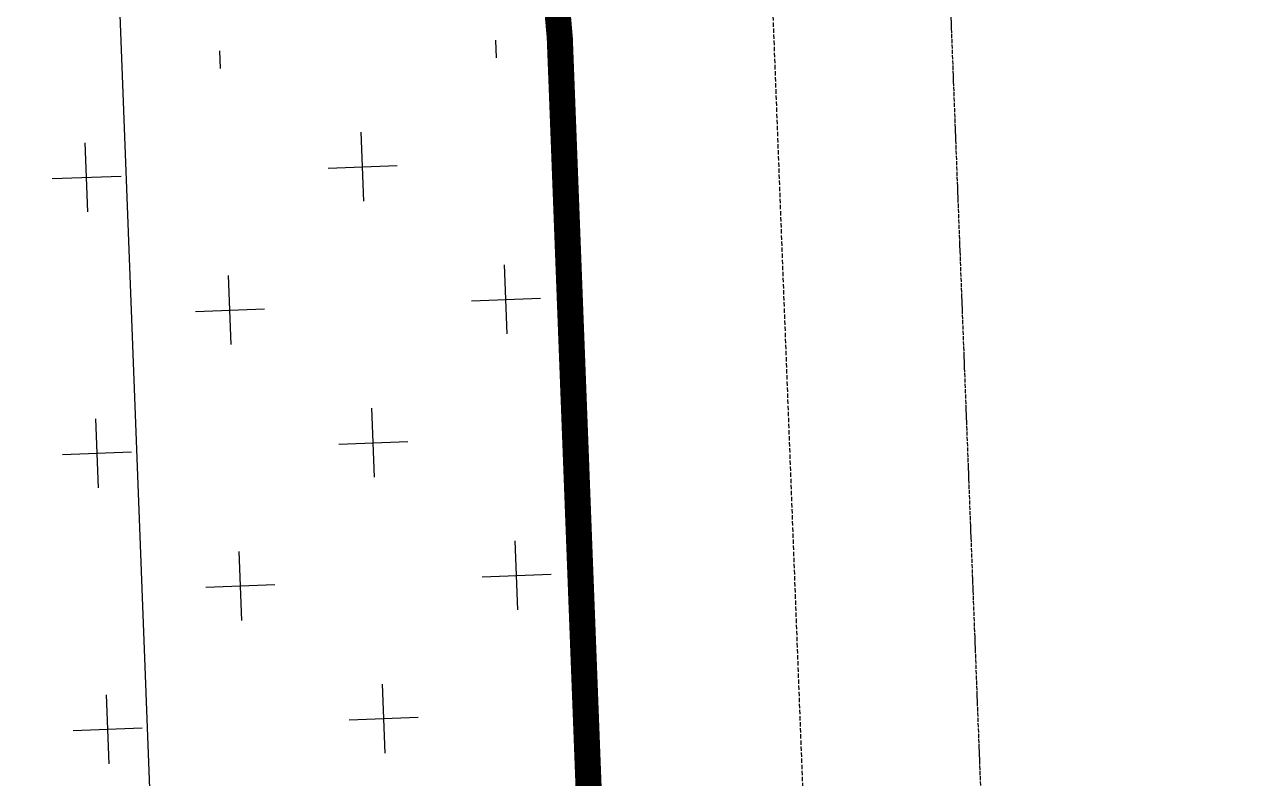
# Model space of a CAD drawing. Extents: x 60102 to 11003895, y 103457 to 3214550.
# Drawn here: x 10395067 to 10409222, y 2873525 to 2882190 of the extents above; entities that cross this region are included whole.
import ezdxf

# ---------------------------------------------------------------- set-up
doc = ezdxf.new("R2010")
doc.units = 0
doc.header["$LTSCALE"] = 10
for name, pattern in [('ACAD_ISO04W100', [30.5, 24, -3, 0.5, -3]), ('CENTER', [50.8, 31.75, -6.35, 6.35, -6.35]), ('DASH', [0.35, 0.25, -0.1])]:
    doc.linetypes.add(name, pattern=pattern)
for name, color, linetype in [('0-中心线', 1, 'CENTER'), ('0-围墙', 5, 'FENCELINE2'), ('0-新建道路', 4, 'CONTINUOUS'), ('0-用地红线', 1, 'CENTER'), ('0-绿化', 3, 'CONTINUOUS')]:
    doc.layers.add(name, color=color, linetype=linetype)
doc.linetypes.add('FENCELINE2', pattern='A,0.25,-0.1,[132,ltypeshp.shx,S=0.1,R=0,X=-0.1,Y=0],-0.1,1', length=1.45)

msp = doc.modelspace()

# ---------------------------------------------------------------- linework, layer by layer
at = {"layer": '0-中心线', "color": 0, "linetype": 'ACAD_ISO04W100', "ltscale": 0.2}
msp.add_lwpolyline([(10399704.901, 3038617.15), (10411721.411, 2725818.548)], dxfattribs=at)
at = {"layer": '0-围墙', "color": 0, "ltscale": 0.2}
msp.add_line((10395926.502, 2888369.889), (10405847.835, 2630110.313), dxfattribs=at)
at = {"layer": '0-新建道路', "color": 0, "linetype": 'DASH', "ltscale": 30, "const_width": 300}
msp.add_lwpolyline([(10388910.819, 2890574.309), (10391877.797, 2890688.289, -0.414213562), (10401216.653, 2882040.413), (10407397.473, 2721149.119)], format="xyb", dxfattribs=at)
at = {"layer": '0-用地红线', "color": 0, "linetype": 'DASH', "ltscale": 20}
msp.add_line((10395854.41, 3085625.952), (10413342.529, 2630397.353), dxfattribs=at)
at = {"layer": '0-绿化', "color": 0}
for p, q in [((10400491.159, 2881807.468), (10400483.292, 2882012.24)), ((10400491.159, 2881807.468), (10400483.292, 2882012.24)), ((10397318.499, 2881685.587), (10397310.633, 2881890.359)), ((10397318.499, 2881685.587), (10397310.633, 2881890.359)), ((10398965.77, 2880160.198), (10398935.299, 2880953.362)), ((10398965.77, 2880160.197), (10398935.299, 2880953.362)), ((10395793.11, 2880038.316), (10395762.64, 2880831.481)), ((10395793.11, 2880038.316), (10395762.64, 2880831.481)), ((10398553.952, 2880541.545), (10399347.117, 2880572.015)), ((10398553.952, 2880541.545), (10399347.117, 2880572.015)), ((10395381.292, 2880419.664), (10396174.457, 2880450.134)), ((10395381.292, 2880419.663), (10396174.457, 2880450.134)), ((10400613.04, 2878634.808), (10400582.57, 2879427.973)), ((10400613.04, 2878634.808), (10400582.57, 2879427.973)), ((10397440.38, 2878512.927), (10397409.91, 2879306.092)), ((10397440.38, 2878512.927), (10397409.91, 2879306.092)), ((10400201.223, 2879016.156), (10400994.387, 2879046.626)), ((10400201.223, 2879016.156), (10400994.387, 2879046.626)), ((10397028.563, 2878894.274), (10397821.728, 2878924.745)), ((10397028.563, 2878894.274), (10397821.728, 2878924.745)), ((10399087.651, 2876987.538), (10399057.181, 2877780.703)), ((10399087.651, 2876987.538), (10399057.181, 2877780.703)), ((10395914.991, 2876865.656), (10395884.521, 2877658.821)), ((10395914.991, 2876865.656), (10395884.521, 2877658.821)), ((10398675.833, 2877368.885), (10399468.998, 2877399.355)), ((10398675.833, 2877368.885), (10399468.998, 2877399.355)), ((10395503.174, 2877247.004), (10396296.338, 2877277.474)), ((10395503.174, 2877247.004), (10396296.338, 2877277.474)), ((10400734.921, 2875462.149), (10400704.451, 2876255.313)), ((10400734.921, 2875462.148), (10400704.451, 2876255.313)), ((10397562.262, 2875340.267), (10397531.791, 2876133.432)), ((10397562.262, 2875340.267), (10397531.791, 2876133.432)), ((10397150.444, 2875721.615), (10397943.609, 2875752.085)), ((10397150.444, 2875721.614), (10397943.609, 2875752.085)), ((10400323.104, 2875843.496), (10401116.269, 2875873.966)), ((10400323.104, 2875843.496), (10401116.269, 2875873.966)), ((10396036.872, 2873692.997), (10396006.402, 2874486.162)), ((10396036.872, 2873692.997), (10396006.402, 2874486.162)), ((10399209.532, 2873814.878), (10399179.062, 2874608.043)), ((10399209.532, 2873814.878), (10399179.062, 2874608.043)), ((10398797.715, 2874196.225), (10399590.88, 2874226.696)), ((10398797.715, 2874196.225), (10399590.88, 2874226.696)), ((10395625.055, 2874074.344), (10396418.22, 2874104.814)), ((10395625.055, 2874074.344), (10396418.22, 2874104.814))]:
    msp.add_line(p, q, dxfattribs=at)

doc.saveas('drawing.dxf')
